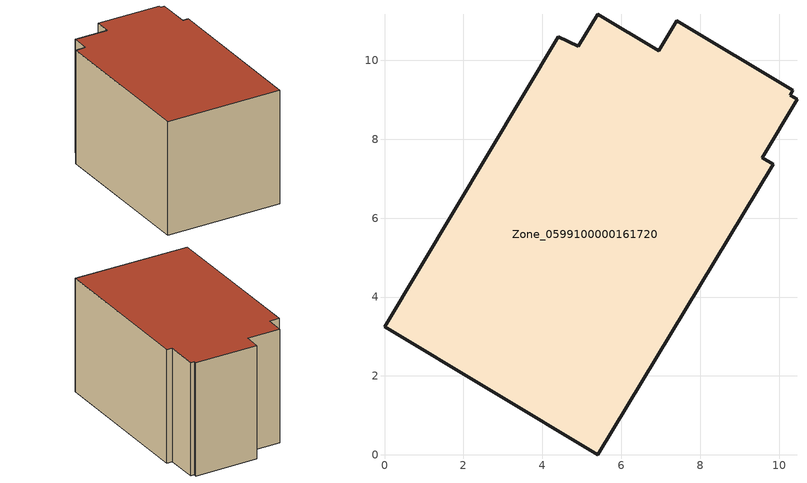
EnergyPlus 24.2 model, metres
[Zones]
Zone_0599100000161720
 floor ground (C_G): 5.4,0 0,3.24 4.41,10.6 4.91,10.35 5.4,11.17 6.95,10.24 7.41,11 10.35,9.24 10.28,9.12 10.46,9.01 9.57,7.53 9.85,7.37 z0
 wall outside (C_F): 4.91,10.35 4.41,10.6 0,3.24 5.4,0 9.85,7.37 9.57,7.53 10.46,9.01 10.28,9.12 10.35,9.24 7.41,11 6.95,10.24 5.4,11.17 4.91,10.35 z0:6.17
 roof outside (C_R): 10.35,9.24 7.41,11 6.95,10.24 5.4,11.17 4.91,10.35 4.41,10.6 0,3.24 5.4,0 9.85,7.37 9.57,7.53 10.46,9.01 10.28,9.12 z6.17
[BUILDING]
Pand.0599100000161720: North Axis=0; Terrain=City; Loads Convergence Tolerance Value=0.04; Temperature Convergence Tolerance Value=0.4; Solar Distribution=FullExterior; Maximum Number of Warmup Days=25; Minimum Number of Warmup Days=1
[Site:Location]
Rotterdam.The.Hague.AP_ZH_NLD Design_Conditions: Latitude=51.96; Longitude=4.45; Time Zone=1; Elevation=-4.5
[SITE:GROUNDTEMPERATURE:BUILDINGSURFACE]
18, 18, 18, 18, 18, 18, 18, 18, 18, 18, 18, 18
[MATERIAL] Thermal Absorptance=0.9; Solar Absorptance=0.7; Visible Absorptance=0.7
Name | Roughness | Thickness | Conductivity | Density | Specific Heat
G.D.1965 | MediumSmooth | 0.15 | 1 | 540 | 1210
F.D.1965 | Rough | 0.3 | 0.857143 | 1920 | 840
R.D.1965 | MediumRough | 0.2 | 0.08 | 1500 | 1000
[CONSTRUCTION]
C_G: G.D.1965
C_F: F.D.1965
C_R: R.D.1965
[ZONE]
Zone_0599100000161720: Type=1; Multiplier=1; Ceiling Height=Autocalculate; Volume=Autocalculate; Floor Area=autocalculate; Part of Total Floor Area=Yes
[ZONEINFILTRATION:DESIGNFLOWRATE]
Infil_Zone_0599100000161720: Zone or ZoneList or Space or SpaceList=Zone_0599100000161720; Schedule=AlwaysOn; Design Flow Rate Calculation Method=Flow/Area; Flow Rate per Floor Area=0.0042; Constant Term Coefficient=1; Temperature Term Coefficient=0; Velocity Term Coefficient=0; Velocity Squared Term Coefficient=0
[HVACTEMPLATE:ZONE:IDEALLOADSAIRSYSTEM]
Zone_0599100000161720: Maximum Heating Supply Air Temperature=50; Minimum Cooling Supply Air Temperature=13; Maximum Heating Supply Air Humidity Ratio=0.0156; Minimum Cooling Supply Air Humidity Ratio=0.0077; Heating Limit=NoLimit; Cooling Limit=NoLimit; Dehumidification Control Type=ConstantSensibleHeatRatio; Cooling Sensible Heat Ratio=0.7; Dehumidification Setpoint=60; Humidification Control Type=None; Humidification Setpoint=30; Outdoor Air Method=None; Outdoor Air Flow Rate per Person=0.00944; Outdoor Air Flow Rate per Zone Floor Area=0; Outdoor Air Flow Rate per Zone=0; Demand Controlled Ventilation Type=None; Outdoor Air Economizer Type=NoEconomizer; Heat Recovery Type=None; Sensible Heat Recovery Effectiveness=0.7; Latent Heat Recovery Effectiveness=0.65
[ZONECONTROL:THERMOSTAT]
ThermostatControl_Zone_0599100000161720: Zone or ZoneList=Zone_0599100000161720; Control Type Schedule=DualSetpointControlType; Control 1=Thermostat_Zone_0599100000161720; Temperature Difference Between Cutout And Setpoint=0
[THERMOSTATSETPOINT:DUALSETPOINT]
Thermostat_Zone_0599100000161720: Heating Setpoint Temperature Schedule=HeatingSetpoint_Zone_0599100000161720; Cooling Setpoint Temperature Schedule=CoolingSetpoint_Zone_0599100000161720
[SCHEDULE:COMPACT]
HeatingSetpoint_Zone_0599100000161720: Through: 12/31, For: AllDays, Until: 24:00, 21
CoolingSetpoint_Zone_0599100000161720: Through: 12/31, For: AllDays, Until: 24:00, 24
DualSetpointControlType: Through: 12/31, For: AllDays, Until: 24:00, 4
AlwaysOn: Through: 12/31, For: AllDays, Until: 24:00, 1
